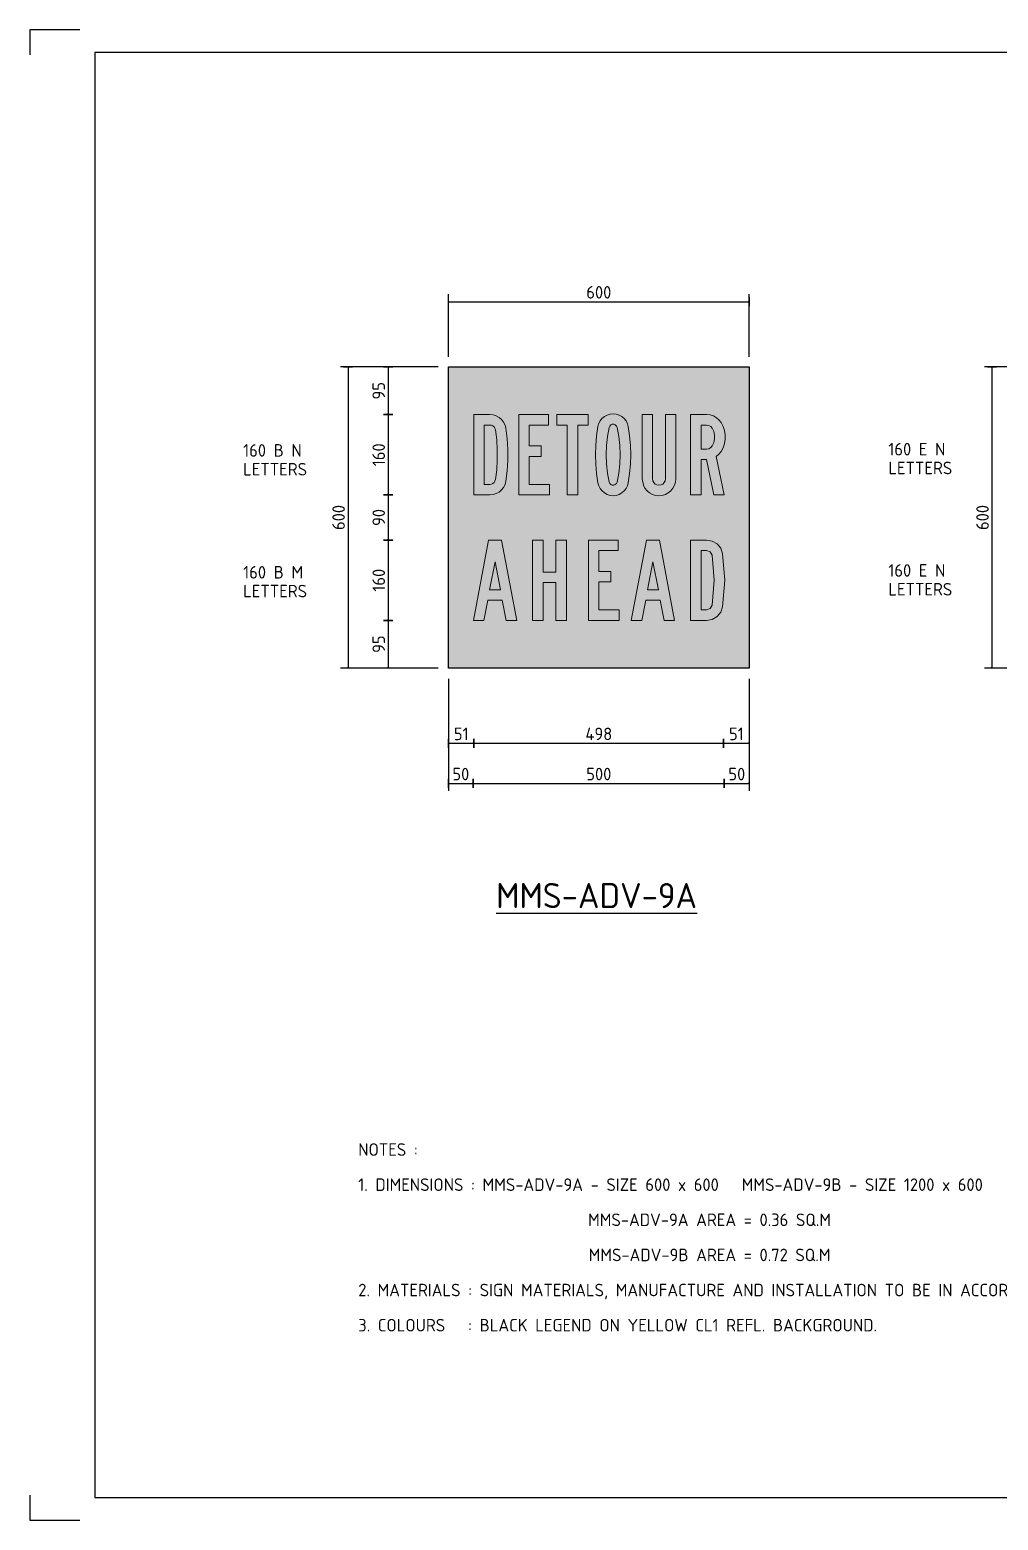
# Model space of a CAD drawing. Extents: x 0 to 420, y 0 to 297.
# Drawn here: x 0 to 193.1, y 0 to 297 of the extents above; entities that cross this region are included whole.
import ezdxf
from ezdxf.enums import TextEntityAlignment as Align

# ---------------------------------------------------------------- set-up
doc = ezdxf.new("R2010")
doc.units = 0
doc.header["$LTSCALE"] = 0.3
doc.header["$MEASUREMENT"] = 0
doc.layers.get('0').update_dxf_attribs({"linetype": 'CONTINUOUS'})
doc.layers.get('DEFPOINTS').update_dxf_attribs({"linetype": 'CONTINUOUS'})
for name, color, linetype in [('COMMENTS', 4, 'CONTINUOUS'), ('L25', 1, 'CONTINUOUS'), ('L35', 3, 'CONTINUOUS'), ('L50', 7, 'CONTINUOUS'), ('NOTES', 1, 'CONTINUOUS'), ('T25', 1, 'CONTINUOUS'), ('TBLK18', 4, 'CONTINUOUS'), ('TBLK25', 1, 'CONTINUOUS'), ('TBLK35', 3, 'CONTINUOUS'), ('TBLK50', 7, 'CONTINUOUS'), ('yellow', 50, 'CONTINUOUS')]:
    doc.layers.add(name, color=color, linetype=linetype)
doc.styles.add('iso', font='iso3098b.shx')
doc.dimstyles.new('SIGNSDIM', dxfattribs={"dimtxt": 2.5, "dimasz": 0.2, "dimexe": 1.5, "dimexo": 2, "dimtad": 1, "dimdec": 4, "dimlfac": 10, "dimrnd": 1, "dimdsep": 46, "dimtxsty": 'iso', "dimblk": 'SGNDIM', "dimcen": 2.5, "dimse2": 1, "dimadec": 0, "dimazin": 0, "dimtfac": 1, "dimtdec": 4, "dimtix": 1, "dimtmove": 0, "dimatfit": 3, "dimldrblk": 'SGNDIM', "dimfxl": 1, "dimtolj": 1, "dimtzin": 0, "dimarcsym": 0})

# ---------------------------------------------------------------- blocks, each defined once
blk = doc.blocks.new('SGNDIM')
for p, q in [((0, 0), (-1, 0)), ((0, 4.5), (0, -4.5))]:
    blk.add_line(p, q)
blk = doc.blocks.new('*D3')
at = {"layer": 'DEFPOINTS', "color": 0}
for p in [(83.45, 229.82), (63.45, 169.82), (83.45, 169.82)]:
    blk.add_point(p, dxfattribs=at)
at = {"layer": 'T25', "color": 0, "lineweight": -2}
for p, q in [((81.45, 229.82), (61.95, 229.82)), ((63.45, 229.62), (63.45, 170.02)), ((81.45, 169.82), (61.95, 169.82))]:
    blk.add_line(p, q, dxfattribs=at)
at = {"layer": 'T25', "color": 0, "lineweight": -2, "xscale": 0.2, "yscale": 0.2, "zscale": 0.2}
for p, rotation in [((63.45, 229.82), 90), ((63.45, 169.82), 270)]:
    blk.add_blockref('SGNDIM', p, dxfattribs=dict(at, rotation=rotation))
at = {"layer": 'T25', "color": 0, "insert": (61.57, 199.82), "char_height": 2.5, "attachment_point": 5, "rotation": 90, "style": 'iso'}
blk.add_mtext('\\A1;600', dxfattribs=at)
blk = doc.blocks.new('*D4')
at = {"layer": 'DEFPOINTS', "color": 0}
for p in [(88.55, 170.12), (138.34, 170.12), (138.34, 154.82)]:
    blk.add_point(p, dxfattribs=at)
at = {"layer": 'T25', "color": 0, "lineweight": -2}
blk.add_line((88.75, 154.82), (138.14, 154.82), dxfattribs=at)
at = {"layer": 'T25', "color": 0, "lineweight": -2, "xscale": 0.2, "yscale": 0.2, "zscale": 0.2, "rotation": 180}
blk.add_blockref('SGNDIM', (88.55, 154.82), dxfattribs=at)
at = {"layer": 'T25', "color": 0, "lineweight": -2, "xscale": 0.2, "yscale": 0.2, "zscale": 0.2}
blk.add_blockref('SGNDIM', (138.34, 154.82), dxfattribs=at)
at = {"layer": 'T25', "color": 0, "insert": (113.45, 156.69), "char_height": 2.5, "attachment_point": 5, "style": 'iso'}
blk.add_mtext('\\A1;498', dxfattribs=at)
blk = doc.blocks.new('*D5')
at = {"layer": 'DEFPOINTS', "color": 0}
for p in [(83.45, 156.75), (88.43, 156.75), (88.43, 146.82)]:
    blk.add_point(p, dxfattribs=at)
at = {"layer": 'T25', "color": 0, "lineweight": -2}
for p, q in [((83.45, 154.75), (83.45, 145.32)), ((83.65, 146.82), (88.23, 146.82))]:
    blk.add_line(p, q, dxfattribs=at)
at = {"layer": 'T25', "color": 0, "lineweight": -2, "xscale": 0.2, "yscale": 0.2, "zscale": 0.2, "rotation": 180}
blk.add_blockref('SGNDIM', (83.45, 146.82), dxfattribs=at)
at = {"layer": 'T25', "color": 0, "lineweight": -2, "xscale": 0.2, "yscale": 0.2, "zscale": 0.2}
blk.add_blockref('SGNDIM', (88.43, 146.82), dxfattribs=at)
at = {"layer": 'T25', "color": 0, "insert": (85.94, 148.69), "char_height": 2.5, "attachment_point": 5, "style": 'iso'}
blk.add_mtext('\\A1;50', dxfattribs=at)
blk = doc.blocks.new('*D6')
at = {"layer": 'DEFPOINTS', "color": 0}
for p in [(88.43, 177.98), (138.46, 177.98), (138.46, 146.82)]:
    blk.add_point(p, dxfattribs=at)
at = {"layer": 'T25', "color": 0, "lineweight": -2}
blk.add_line((88.63, 146.82), (138.26, 146.82), dxfattribs=at)
at = {"layer": 'T25', "color": 0, "lineweight": -2, "xscale": 0.2, "yscale": 0.2, "zscale": 0.2, "rotation": 180}
blk.add_blockref('SGNDIM', (88.43, 146.82), dxfattribs=at)
at = {"layer": 'T25', "color": 0, "lineweight": -2, "xscale": 0.2, "yscale": 0.2, "zscale": 0.2}
blk.add_blockref('SGNDIM', (138.46, 146.82), dxfattribs=at)
at = {"layer": 'T25', "color": 0, "insert": (113.45, 148.69), "char_height": 2.5, "attachment_point": 5, "style": 'iso'}
blk.add_mtext('\\A1;500', dxfattribs=at)
blk = doc.blocks.new('*D7')
at = {"layer": 'DEFPOINTS', "color": 0}
for p in [(138.46, 156.75), (143.45, 156.75), (143.45, 146.82)]:
    blk.add_point(p, dxfattribs=at)
at = {"layer": 'T25', "color": 0, "lineweight": -2}
for p, q in [((143.45, 154.75), (143.45, 145.32)), ((138.66, 146.82), (143.25, 146.82))]:
    blk.add_line(p, q, dxfattribs=at)
at = {"layer": 'T25', "color": 0, "lineweight": -2, "xscale": 0.2, "yscale": 0.2, "zscale": 0.2, "rotation": 180}
blk.add_blockref('SGNDIM', (138.46, 146.82), dxfattribs=at)
at = {"layer": 'T25', "color": 0, "lineweight": -2, "xscale": 0.2, "yscale": 0.2, "zscale": 0.2}
blk.add_blockref('SGNDIM', (143.45, 146.82), dxfattribs=at)
at = {"layer": 'T25', "color": 0, "insert": (140.96, 148.69), "char_height": 2.5, "attachment_point": 5, "style": 'iso'}
blk.add_mtext('\\A1;50', dxfattribs=at)
blk = doc.blocks.new('*D8')
at = {"layer": 'DEFPOINTS', "color": 0}
for p in [(76.11, 229.82), (71.45, 220.32), (76.11, 220.32)]:
    blk.add_point(p, dxfattribs=at)
at = {"layer": 'T25', "color": 0, "lineweight": -2}
for p, q in [((74.11, 229.82), (69.95, 229.82)), ((71.45, 229.62), (71.45, 220.52))]:
    blk.add_line(p, q, dxfattribs=at)
at = {"layer": 'T25', "color": 0, "lineweight": -2, "xscale": 0.2, "yscale": 0.2, "zscale": 0.2}
for p, rotation in [((71.45, 229.82), 90), ((71.45, 220.32), 270)]:
    blk.add_blockref('SGNDIM', p, dxfattribs=dict(at, rotation=rotation))
at = {"layer": 'T25', "color": 0, "insert": (69.57, 225.07), "char_height": 2.5, "attachment_point": 5, "rotation": 90, "style": 'iso'}
blk.add_mtext('\\A1;95', dxfattribs=at)
blk = doc.blocks.new('*D9')
at = {"layer": 'DEFPOINTS', "color": 0}
for p in [(90.11, 220.32), (71.45, 204.32), (90.11, 204.32)]:
    blk.add_point(p, dxfattribs=at)
at = {"layer": 'T25', "color": 0, "lineweight": -2}
blk.add_line((71.45, 220.12), (71.45, 204.52), dxfattribs=at)
at = {"layer": 'T25', "color": 0, "lineweight": -2, "xscale": 0.2, "yscale": 0.2, "zscale": 0.2}
for p, rotation in [((71.45, 220.32), 90), ((71.45, 204.32), 270)]:
    blk.add_blockref('SGNDIM', p, dxfattribs=dict(at, rotation=rotation))
at = {"layer": 'T25', "color": 0, "insert": (69.57, 212.32), "char_height": 2.5, "attachment_point": 5, "rotation": 90, "style": 'iso'}
blk.add_mtext('\\A1;160', dxfattribs=at)
blk = doc.blocks.new('*D10')
at = {"layer": 'DEFPOINTS', "color": 0}
for p in [(78.45, 204.32), (71.45, 195.32), (78.45, 195.32)]:
    blk.add_point(p, dxfattribs=at)
at = {"layer": 'T25', "color": 0, "lineweight": -2}
blk.add_line((71.45, 204.12), (71.45, 195.52), dxfattribs=at)
at = {"layer": 'T25', "color": 0, "lineweight": -2, "xscale": 0.2, "yscale": 0.2, "zscale": 0.2}
for p, rotation in [((71.45, 204.32), 90), ((71.45, 195.32), 270)]:
    blk.add_blockref('SGNDIM', p, dxfattribs=dict(at, rotation=rotation))
at = {"layer": 'T25', "color": 0, "insert": (69.57, 199.82), "char_height": 2.5, "attachment_point": 5, "rotation": 90, "style": 'iso'}
blk.add_mtext('\\A1;90', dxfattribs=at)
blk = doc.blocks.new('*D11')
at = {"layer": 'DEFPOINTS', "color": 0}
for p in [(90.11, 195.32), (71.45, 179.32), (90.11, 179.32)]:
    blk.add_point(p, dxfattribs=at)
at = {"layer": 'T25', "color": 0, "lineweight": -2}
blk.add_line((71.45, 195.12), (71.45, 179.52), dxfattribs=at)
at = {"layer": 'T25', "color": 0, "lineweight": -2, "xscale": 0.2, "yscale": 0.2, "zscale": 0.2}
for p, rotation in [((71.45, 195.32), 90), ((71.45, 179.32), 270)]:
    blk.add_blockref('SGNDIM', p, dxfattribs=dict(at, rotation=rotation))
at = {"layer": 'T25', "color": 0, "insert": (69.57, 187.32), "char_height": 2.5, "attachment_point": 5, "rotation": 90, "style": 'iso'}
blk.add_mtext('\\A1;160', dxfattribs=at)
blk = doc.blocks.new('*D12')
at = {"layer": 'DEFPOINTS', "color": 0}
for p in [(76.11, 179.32), (71.45, 169.82), (76.11, 169.82)]:
    blk.add_point(p, dxfattribs=at)
at = {"layer": 'T25', "color": 0, "lineweight": -2}
for p, q in [((71.45, 179.12), (71.45, 170.02)), ((74.11, 169.82), (69.95, 169.82))]:
    blk.add_line(p, q, dxfattribs=at)
at = {"layer": 'T25', "color": 0, "lineweight": -2, "xscale": 0.2, "yscale": 0.2, "zscale": 0.2}
for p, rotation in [((71.45, 179.32), 90), ((71.45, 169.82), 270)]:
    blk.add_blockref('SGNDIM', p, dxfattribs=dict(at, rotation=rotation))
at = {"layer": 'T25', "color": 0, "insert": (69.57, 174.57), "char_height": 2.5, "attachment_point": 5, "rotation": 90, "style": 'iso'}
blk.add_mtext('\\A1;95', dxfattribs=at)
blk = doc.blocks.new('*D13')
at = {"layer": 'DEFPOINTS', "color": 0}
for p in [(143.45, 242.82), (83.45, 229.82), (143.45, 229.82)]:
    blk.add_point(p, dxfattribs=at)
at = {"layer": 'T25', "color": 0, "lineweight": -2}
for p, q in [((83.45, 231.82), (83.45, 244.32)), ((143.45, 231.82), (143.45, 244.32)), ((83.65, 242.82), (143.25, 242.82))]:
    blk.add_line(p, q, dxfattribs=at)
at = {"layer": 'T25', "color": 0, "lineweight": -2, "xscale": 0.2, "yscale": 0.2, "zscale": 0.2, "rotation": 180}
blk.add_blockref('SGNDIM', (83.45, 242.82), dxfattribs=at)
at = {"layer": 'T25', "color": 0, "lineweight": -2, "xscale": 0.2, "yscale": 0.2, "zscale": 0.2}
blk.add_blockref('SGNDIM', (143.45, 242.82), dxfattribs=at)
at = {"layer": 'T25', "color": 0, "insert": (113.45, 244.69), "char_height": 2.5, "attachment_point": 5, "style": 'iso'}
blk.add_mtext('\\A1;600', dxfattribs=at)
blk = doc.blocks.new('*D14')
at = {"layer": 'DEFPOINTS', "color": 0}
for p in [(138.34, 169.69), (143.41, 169.69), (143.41, 154.82)]:
    blk.add_point(p, dxfattribs=at)
at = {"layer": 'T25', "color": 0, "lineweight": -2}
for p, q in [((143.41, 167.69), (143.41, 153.32)), ((138.54, 154.82), (143.21, 154.82))]:
    blk.add_line(p, q, dxfattribs=at)
at = {"layer": 'T25', "color": 0, "lineweight": -2, "xscale": 0.2, "yscale": 0.2, "zscale": 0.2, "rotation": 180}
blk.add_blockref('SGNDIM', (138.34, 154.82), dxfattribs=at)
at = {"layer": 'T25', "color": 0, "lineweight": -2, "xscale": 0.2, "yscale": 0.2, "zscale": 0.2}
blk.add_blockref('SGNDIM', (143.41, 154.82), dxfattribs=at)
at = {"layer": 'T25', "color": 0, "insert": (140.87, 156.69), "char_height": 2.5, "attachment_point": 5, "style": 'iso'}
blk.add_mtext('\\A1;51', dxfattribs=at)
blk = doc.blocks.new('*D15')
at = {"layer": 'DEFPOINTS', "color": 0}
for p in [(83.49, 169.69), (88.55, 169.69), (88.55, 154.82)]:
    blk.add_point(p, dxfattribs=at)
at = {"layer": 'T25', "color": 0, "lineweight": -2}
for p, q in [((83.49, 167.69), (83.49, 153.32)), ((83.69, 154.82), (88.35, 154.82))]:
    blk.add_line(p, q, dxfattribs=at)
at = {"layer": 'T25', "color": 0, "lineweight": -2, "xscale": 0.2, "yscale": 0.2, "zscale": 0.2, "rotation": 180}
blk.add_blockref('SGNDIM', (83.49, 154.82), dxfattribs=at)
at = {"layer": 'T25', "color": 0, "lineweight": -2, "xscale": 0.2, "yscale": 0.2, "zscale": 0.2}
blk.add_blockref('SGNDIM', (88.55, 154.82), dxfattribs=at)
at = {"layer": 'T25', "color": 0, "insert": (86.02, 156.69), "char_height": 2.5, "attachment_point": 5, "style": 'iso'}
blk.add_mtext('\\A1;51', dxfattribs=at)
blk = doc.blocks.new('BLK1DES')
at = {"layer": 'COMMENTS', "style": 'iso'}
for s, p in [('160 B M', (0, 0)), ('LETTERS', (0, -3.75))]:
    blk.add_text(s, height=2.5, dxfattribs=at).set_placement(p)
blk = doc.blocks.new('A3BBLK')
at = {"layer": 'TBLK25'}
for p, q in [((10, 297), (0, 297)), ((0, 297), (0, 292)), ((0, 5), (0, 0)), ((0, 0), (10, 0))]:
    blk.add_line(p, q, dxfattribs=at)
at = {"layer": 'TBLK50'}
for p, q in [((415.5, 292.5), (13, 292.5)), ((13, 292.5), (13, 4.5)), ((13, 4.5), (415.5, 4.5))]:
    blk.add_line(p, q, dxfattribs=at)
blk = doc.blocks.new('title block')
blk.add_blockref('A3BBLK', (0, 0))
at = {"layer": 'TBLK18', "style": 'iso'}
blk.add_attdef('MR_DIRECTORATE', text='', height=1.5, dxfattribs=at).set_placement((381.5, 67.12), align=Align.CENTER)
for tag, p in [('STREET_NAME', (355.51, 61.1)), ('SUBURB_POSTCODE', (388.49, 61.1)), ('TELEPHONE_NO.', (368.31, 58.84)), ('FAX_NO.', (393.56, 58.84))]:
    blk.add_attdef(tag, p, '', height=1.5, dxfattribs=at)
at = {"layer": 'TBLK25', "style": 'iso'}
for tag, height, p in [('MR_BRANCH', 2, (381.5, 64.2)), ('ROAD_SECTION', 1.75, (384.5, 29.16)), ('SLK', 1.75, (384.5, 26.11)), ('CHAINAGE', 1.75, (384.5, 19.21))]:
    blk.add_attdef(tag, text='', height=height, dxfattribs=at).set_placement(p, align=Align.CENTER)
for tag, p, height in [('FILE_NUMBER', (371.77, 53.24), 2.5), ('DESIGNED_/_DRAWN', (371.77, 48.49), 2), ('VERIFIED', (371.77, 43.49), 2), ('APPROVED', (371.77, 38.49), 2), ('LOCAL_AUTHORITY', (370.48, 16.73), 1.25)]:
    blk.add_attdef(tag, p, '', height=height, dxfattribs=at)
at = {"layer": 'TBLK35', "style": 'iso', "width": 0.9}
for tag, p in [('ROAD_PROJECT&NUMBER', (384.5, 32.23)), ('DRAWING_DESCRIPTION', (384.5, 22.29))]:
    blk.add_attdef(tag, text='', height=2.5, dxfattribs=at).set_placement(p, align=Align.CENTER)
at = {"layer": 'TBLK50', "style": 'iso'}
blk.add_attdef('DRG_NUMBER', (356.8, 6.02), '', height=5, dxfattribs=at)
blk = doc.blocks.new('BLK2DES')
at = {"layer": 'COMMENTS', "style": 'iso'}
for s, p in [('160 E N', (0, 0)), ('LETTERS', (0, -3.75))]:
    blk.add_text(s, height=2.5, dxfattribs=at).set_placement(p)
blk = doc.blocks.new('*D79')
at = {"layer": 'DEFPOINTS', "color": 0}
for p in [(204.83, 229.82), (191.83, 169.82), (204.83, 169.82)]:
    blk.add_point(p, dxfattribs=at)
at = {"layer": 'T25', "color": 0, "lineweight": -2}
for p, q in [((202.83, 229.82), (190.33, 229.82)), ((191.83, 229.62), (191.83, 170.02)), ((202.83, 169.82), (190.33, 169.82))]:
    blk.add_line(p, q, dxfattribs=at)
at = {"layer": 'T25', "color": 0, "lineweight": -2, "xscale": 0.2, "yscale": 0.2, "zscale": 0.2}
for p, rotation in [((191.83, 229.82), 90), ((191.83, 169.82), 270)]:
    blk.add_blockref('SGNDIM', p, dxfattribs=dict(at, rotation=rotation))
at = {"layer": 'T25', "color": 0, "insert": (189.95, 199.82), "char_height": 2.5, "attachment_point": 5, "rotation": 90, "style": 'iso'}
blk.add_mtext('\\A1;600', dxfattribs=at)

msp = doc.modelspace()

# ---------------------------------------------------------------- hatches: boundary and pattern name
at = {"layer": 'L25'}
h = msp.add_hatch(color=256, dxfattribs=at)
h.paths.add_polyline_path([(134.947498, 220.315459), (135.630081, 220.24738), (136.28579, 220.041351), (136.885961, 219.708122), (137.405511, 219.260234), (137.824735, 218.715601), (138.218877, 217.945232), (138.487611, 217.122908), (138.623769, 216.268337), (138.623769, 215.403016), (138.487611, 214.548444), (138.218877, 213.72612), (137.824735, 212.955752), (137.401928, 212.420077), (136.866253, 211.99727), (138.46432, 204.316874), (136.386117, 204.316874), (134.947498, 211.355893), (133.827776, 211.355893), (133.827776, 204.316874), (131.749573, 204.316874), (131.749573, 220.315459)])
h.paths.add_polyline_path([(134.947498, 218.235464), (135.388221, 218.160219), (135.776988, 217.938066), (136.065428, 217.595879), (136.373576, 216.925837), (136.531233, 216.205632), (136.531233, 215.467512), (136.373576, 214.747307), (136.065428, 214.075474), (135.776988, 213.735078), (135.388221, 213.512925), (134.947498, 213.435888), (133.827776, 213.435888), (133.827776, 218.235464)], flags=16)
h.paths.add_polyline_path([(91.720861, 204.316874), (92.369404, 204.379578), (92.992865, 204.573066), (93.564371, 204.886588), (94.060632, 205.309395), (94.46194, 205.82178), (94.752172, 206.405827), (94.918787, 207.036454), (95.183937, 209.13974), (95.318303, 211.255566), (95.318303, 213.376767), (95.183937, 215.492594), (94.918787, 217.595879), (94.752172, 218.226506), (94.46194, 218.810553), (94.060632, 219.324729), (93.564371, 219.747536), (92.992865, 220.061059), (92.369404, 220.252755), (91.720861, 220.315459), (88.522936, 220.315459), (88.522936, 204.316874)])
h.paths.add_polyline_path([(91.720861, 206.396869), (92.037966, 206.441658), (92.328198, 206.574233), (92.57185, 206.782054), (92.747422, 207.050787), (92.840583, 207.357143), (93.089609, 209.333228), (93.215018, 211.320062), (93.215018, 213.312271), (93.089609, 215.300897), (92.840583, 217.276982), (92.747422, 217.581547), (92.57185, 217.85028), (92.328198, 218.0581), (92.037966, 218.190675), (91.720861, 218.235464), (90.601139, 218.235464), (90.601139, 206.396869)], flags=16)
h.paths.add_polyline_path([(97.509375, 220.315459), (103.425089, 220.315459), (103.425089, 218.235464), (99.587579, 218.235464), (99.587579, 214.075474), (101.986471, 214.075474), (101.986471, 211.99727), (99.587579, 211.99727), (99.587579, 206.396869), (103.586329, 206.396869), (103.586329, 204.316874), (97.509375, 204.316874)])
h.paths.add_polyline_path([(105.084069, 220.315459), (111.320472, 220.315459), (111.320472, 218.235464), (109.242268, 218.235464), (109.242268, 204.316874), (107.164065, 204.316874), (107.164065, 218.235464), (105.084069, 218.235464)])
h.paths.add_polyline_path([(116.292037, 204.157426), (116.902957, 204.22013), (117.490587, 204.40466), (118.029845, 204.700267), (118.499232, 205.0962), (118.882625, 205.578129), (119.162108, 206.124553), (119.330514, 206.717558), (119.599247, 208.573608), (119.760487, 210.4422), (119.814234, 212.316167), (119.760487, 214.191925), (119.599247, 216.060516), (119.330514, 217.916567), (119.165691, 218.509572), (118.886208, 219.059579), (118.502816, 219.541508), (118.033428, 219.937441), (117.492379, 220.233048), (116.904749, 220.415786), (116.292037, 220.476699), (115.679325, 220.415786), (115.091695, 220.233048), (114.550645, 219.937441), (114.079466, 219.541508), (113.697865, 219.059579), (113.418383, 218.509572), (113.25356, 217.916567), (112.984826, 216.060516), (112.823586, 214.191925), (112.76984, 212.316167), (112.823586, 210.4422), (112.984826, 208.573608), (113.25356, 206.717558), (113.420174, 206.124553), (113.701448, 205.578129), (114.084841, 205.0962), (114.554229, 204.700267), (115.093487, 204.40466), (115.681117, 204.22013)])
h.paths.add_polyline_path([(117.09107, 206.877006), (117.4243, 208.673936), (117.623162, 210.490572), (117.691241, 212.316167), (117.623162, 214.143553), (117.4243, 215.958398), (117.09107, 217.755327), (116.965661, 218.045559), (116.739926, 218.264129), (116.449694, 218.384163), (116.13438, 218.384163), (115.842357, 218.264129), (115.618412, 218.045559), (115.493003, 217.755327), (115.159774, 215.958398), (114.95912, 214.143553), (114.892832, 212.316167), (114.95912, 210.490572), (115.159774, 208.673936), (115.493003, 206.877006), (115.618412, 206.588566), (115.842357, 206.368204), (116.13438, 206.249962), (116.449694, 206.249962), (116.739926, 206.368204), (116.965661, 206.588566)], flags=16)
h.paths.add_polyline_path([(128.79709, 207.516591), (128.734386, 206.860882), (128.546272, 206.228463), (128.236333, 205.646208), (127.818901, 205.135615), (127.308308, 204.718182), (126.726053, 204.408243), (126.095425, 204.218338), (125.437925, 204.157426), (124.782216, 204.218338), (124.151588, 204.408243), (123.569333, 204.718182), (123.05874, 205.135615), (122.641307, 205.646208), (122.331368, 206.228463), (122.080551, 207.516591), (122.080551, 220.315459), (124.158754, 220.315459), (124.158754, 207.516591), (124.219667, 207.120657), (124.402406, 206.762346), (124.685472, 206.479281), (125.041991, 206.298334), (125.437925, 206.237421), (125.83565, 206.298334), (126.192169, 206.479281), (126.475235, 206.762346), (126.656182, 207.120657), (126.717095, 207.516591), (126.717095, 220.315459), (128.79709, 220.315459)])
h = msp.add_hatch(color=256, dxfattribs=at)
h.paths.add_polyline_path([(134.941679, 195.316524), (136.059172, 195.122825), (137.042566, 194.549179), (137.765211, 193.670084), (138.137709, 192.597291), (138.554906, 187.315275), (138.137709, 182.040708), (137.765211, 180.967915), (137.042566, 180.088821), (136.059172, 179.515174), (134.941679, 179.321476), (131.74565, 179.321476), (131.74565, 195.316524)])
h.paths.add_polyline_path([(134.941679, 193.237987), (135.679225, 192.962339), (136.059172, 192.276943), (136.45402, 187.315275), (136.059172, 182.361056), (135.679225, 181.668211), (134.941679, 181.400012), (133.824186, 181.400012), (133.824186, 193.237987)], flags=16)
h.paths.add_polyline_path([(125.36849, 185.400637), (124.250997, 190.995551), (123.126055, 185.400637)], flags=16)
h.paths.add_polyline_path([(93.877541, 185.400637), (92.760048, 190.995551), (91.642555, 185.400637)], flags=16)
h.paths.add_polyline_path([(88.446525, 179.321476), (91.478656, 195.316524), (94.04144, 195.316524), (97.08102, 179.321476), (95.002484, 179.321476), (94.197889, 183.3221), (91.322207, 183.3221), (90.525062, 179.321476)])
h.paths.add_polyline_path([(100.2547, 195.316524), (102.333237, 195.316524), (102.333237, 188.917015), (104.896021, 188.917015), (104.896021, 195.316524), (106.974557, 195.316524), (106.974557, 179.321476), (104.896021, 179.321476), (104.896021, 186.838478), (102.333237, 186.838478), (102.333237, 179.321476), (100.2547, 179.321476)])
h.paths.add_polyline_path([(111.399829, 195.316524), (117.315092, 195.316524), (117.315092, 193.237987), (113.478366, 193.237987), (113.478366, 189.080914), (115.877251, 189.080914), (115.877251, 187.002377), (113.478366, 187.002377), (113.478366, 181.400012), (117.478991, 181.400012), (117.478991, 179.321476), (111.399829, 179.321476)])
h.paths.add_polyline_path([(119.930025, 179.321476), (122.969606, 195.316524), (125.524939, 195.316524), (128.56452, 179.321476), (126.485983, 179.321476), (125.688838, 183.3221), (122.805707, 183.3221), (122.008562, 179.321476)])
at = {"layer": 'yellow'}
h = msp.add_hatch(color=256, dxfattribs=at)
h.paths.add_polyline_path([(143.446684, 229.815571), (83.446684, 229.815571), (83.446684, 169.815571), (143.446684, 169.815571)])
h.paths.add_polyline_path([(109.242268, 204.316874), (107.164065, 204.316874), (107.164065, 218.235464), (105.084069, 218.235464), (105.084069, 220.315459), (111.320472, 220.315459), (111.320472, 218.235464), (109.242268, 218.235464)], flags=16)
h.paths.add_polyline_path([(111.399829, 195.316524), (117.315092, 195.316524), (117.315092, 193.237987), (113.478366, 193.237987), (113.478366, 189.080914), (115.877251, 189.080914), (115.877251, 187.002377), (113.478366, 187.002377), (113.478366, 181.400012), (117.478991, 181.400012), (117.478991, 179.321476), (111.399829, 179.321476)], flags=16)
h.paths.add_polyline_path([(106.974557, 195.316524), (106.974557, 179.321476), (104.896021, 179.321476), (104.896021, 186.838478), (102.333237, 186.838478), (102.333237, 179.321476), (100.2547, 179.321476), (100.2547, 195.316524), (102.333237, 195.316524), (102.333237, 188.917015), (104.896021, 188.917015), (104.896021, 195.316524)], flags=16)
h.paths.add_polyline_path([(114.084841, 205.0962), (113.701448, 205.578129), (113.420174, 206.124553), (113.25356, 206.717558), (112.984826, 208.573608), (112.823586, 210.4422), (112.76984, 212.316167), (112.823586, 214.191925), (112.984826, 216.060516), (113.25356, 217.916567), (113.418383, 218.509572), (113.697865, 219.059579), (114.079466, 219.541508), (114.550645, 219.937441), (115.091695, 220.233048), (115.679325, 220.415786), (116.292037, 220.476699), (116.904749, 220.415786), (117.492379, 220.233048), (118.033428, 219.937441), (118.502816, 219.541508), (118.886208, 219.059579), (119.165691, 218.509572), (119.330514, 217.916567), (119.599247, 216.060516), (119.760487, 214.191925), (119.814234, 212.316167), (119.760487, 210.4422), (119.599247, 208.573608), (119.330514, 206.717558), (119.162108, 206.124553), (118.882625, 205.578129), (118.499232, 205.0962), (118.029845, 204.700267), (117.490587, 204.40466), (116.902957, 204.22013), (116.292037, 204.157426), (115.681117, 204.22013), (115.093487, 204.40466), (114.554229, 204.700267)], flags=16)
h.paths.add_polyline_path([(103.586329, 204.316874), (97.509375, 204.316874), (97.509375, 220.315459), (103.425089, 220.315459), (103.425089, 218.235464), (99.587579, 218.235464), (99.587579, 214.075474), (101.986471, 214.075474), (101.986471, 211.99727), (99.587579, 211.99727), (99.587579, 206.396869), (103.586329, 206.396869)], flags=16)
h.paths.add_polyline_path([(115.842357, 206.368204), (115.618412, 206.588566), (115.493003, 206.877006), (115.159774, 208.673936), (114.95912, 210.490572), (114.892832, 212.316167), (114.95912, 214.143553), (115.159774, 215.958398), (115.493003, 217.755327), (115.618412, 218.045559), (115.842357, 218.264129), (116.13438, 218.384163), (116.449694, 218.384163), (116.739926, 218.264129), (116.965661, 218.045559), (117.09107, 217.755327), (117.4243, 215.958398), (117.623162, 214.143553), (117.691241, 212.316167), (117.623162, 210.490572), (117.4243, 208.673936), (117.09107, 206.877006), (116.965661, 206.588566), (116.739926, 206.368204), (116.449694, 206.249962), (116.13438, 206.249962)], flags=0)
h.paths.add_polyline_path([(122.331368, 206.228463), (122.080551, 207.516591), (122.080551, 220.315459), (124.158754, 220.315459), (124.158754, 207.516591), (124.219667, 207.120657), (124.402406, 206.762346), (124.685472, 206.479281), (125.041991, 206.298334), (125.437925, 206.237421), (125.83565, 206.298334), (126.192169, 206.479281), (126.475235, 206.762346), (126.656182, 207.120657), (126.717095, 207.516591), (126.717095, 220.315459), (128.79709, 220.315459), (128.79709, 207.516591), (128.734386, 206.860882), (128.546272, 206.228463), (128.236333, 205.646208), (127.818901, 205.135615), (127.308308, 204.718182), (126.726053, 204.408243), (126.095425, 204.218338), (125.437925, 204.157426), (124.782216, 204.218338), (124.151588, 204.408243), (123.569333, 204.718182), (123.05874, 205.135615), (122.641307, 205.646208)], flags=16)
h.paths.add_polyline_path([(122.969606, 195.316524), (125.524939, 195.316524), (128.56452, 179.321476), (126.485983, 179.321476), (125.688838, 183.3221), (122.805707, 183.3221), (122.008562, 179.321476), (119.930025, 179.321476)], flags=16)
h.paths.add_polyline_path([(94.752172, 206.405827), (94.46194, 205.82178), (94.060632, 205.309395), (93.564371, 204.886588), (92.992865, 204.573066), (92.369404, 204.379578), (91.720861, 204.316874), (88.522936, 204.316874), (88.522936, 220.315459), (91.720861, 220.315459), (92.369404, 220.252755), (92.992865, 220.061059), (93.564371, 219.747536), (94.060632, 219.324729), (94.46194, 218.810553), (94.752172, 218.226506), (94.918787, 217.595879), (95.183937, 215.492594), (95.318303, 213.376767), (95.318303, 211.255566), (95.183937, 209.13974), (94.918787, 207.036454)], flags=16)
h.paths.add_polyline_path([(94.04144, 195.316524), (97.08102, 179.321476), (95.002484, 179.321476), (94.197889, 183.3221), (91.322207, 183.3221), (90.525062, 179.321476), (88.446525, 179.321476), (91.478656, 195.316524)], flags=16)
h.paths.add_polyline_path([(124.250997, 190.995551), (125.36849, 185.400637), (123.126055, 185.400637)], flags=0)
h.paths.add_polyline_path([(92.747422, 207.050787), (92.57185, 206.782054), (92.328198, 206.574233), (92.037966, 206.441658), (91.720861, 206.396869), (90.601139, 206.396869), (90.601139, 218.235464), (91.720861, 218.235464), (92.037966, 218.190675), (92.328198, 218.0581), (92.57185, 217.85028), (92.747422, 217.581547), (92.840583, 217.276982), (93.089609, 215.300897), (93.215018, 213.312271), (93.215018, 211.320062), (93.089609, 209.333228), (92.840583, 207.357143)], flags=0)
h.paths.add_polyline_path([(92.760048, 190.995551), (93.877541, 185.400637), (91.642555, 185.400637)], flags=0)
h.paths.add_polyline_path([(131.749573, 204.316874), (131.749573, 220.315459), (134.947498, 220.315459), (135.630081, 220.24738), (136.28579, 220.041351), (136.885961, 219.708122), (137.405511, 219.260234), (137.824735, 218.715601), (138.218877, 217.945232), (138.487611, 217.122908), (138.623769, 216.268337), (138.623769, 215.403016), (138.487611, 214.548444), (138.218877, 213.72612), (137.824735, 212.955752), (137.401928, 212.420077), (136.866253, 211.99727), (138.46432, 204.316874), (136.386117, 204.316874), (134.947498, 211.355893), (133.827776, 211.355893), (133.827776, 204.316874)], flags=16)
h.paths.add_polyline_path([(131.74565, 195.316524), (134.941679, 195.316524), (136.059172, 195.122825), (137.042566, 194.549179), (137.765211, 193.670084), (138.137709, 192.597291), (138.554906, 187.315275), (138.137709, 182.040708), (137.765211, 180.967915), (137.042566, 180.088821), (136.059172, 179.515174), (134.941679, 179.321476), (131.74565, 179.321476)], flags=16)
h.paths.add_polyline_path([(133.824186, 193.237987), (134.941679, 193.237987), (135.679225, 192.962339), (136.059172, 192.276943), (136.45402, 187.315275), (136.059172, 182.361056), (135.679225, 181.668211), (134.941679, 181.400012), (133.824186, 181.400012)], flags=0)
h.paths.add_polyline_path([(133.827776, 213.435888), (133.827776, 218.235464), (134.947498, 218.235464), (135.388221, 218.160219), (135.776988, 217.938066), (136.065428, 217.595879), (136.373576, 216.925837), (136.531233, 216.205632), (136.531233, 215.467512), (136.373576, 214.747307), (136.065428, 214.075474), (135.776988, 213.735078), (135.388221, 213.512925), (134.947498, 213.435888)], flags=0)

# ---------------------------------------------------------------- linework, layer by layer
at = {"layer": 'L25'}
msp.add_lwpolyline([(83.446684, 169.815571), (83.446684, 229.815571), (143.446684, 229.815571), (143.446684, 169.815571)], close=True, dxfattribs=at)
at = {"layer": 'L25', "lineweight": 0}
for points in [[(91.720861, 204.316874), (92.369404, 204.379578), (92.992865, 204.573066), (93.564371, 204.886588), (94.060632, 205.309395), (94.46194, 205.82178), (94.752172, 206.405827), (94.918787, 207.036454), (95.183937, 209.13974), (95.318303, 211.255566), (95.318303, 213.376767), (95.183937, 215.492594), (94.918787, 217.595879), (94.752172, 218.226506), (94.46194, 218.810553), (94.060632, 219.324729), (93.564371, 219.747536), (92.992865, 220.061059), (92.369404, 220.252755), (91.720861, 220.315459), (88.522936, 220.315459), (88.522936, 204.316874)], [(97.509375, 220.315459), (103.425089, 220.315459), (103.425089, 218.235464), (99.587579, 218.235464), (99.587579, 214.075474), (101.986471, 214.075474), (101.986471, 211.99727), (99.587579, 211.99727), (99.587579, 206.396869), (103.586329, 206.396869), (103.586329, 204.316874), (97.509375, 204.316874), (97.509375, 220.315459)], [(105.084069, 220.315459), (111.320472, 220.315459), (111.320472, 218.235464), (109.242268, 218.235464), (109.242268, 204.316874), (107.164065, 204.316874), (107.164065, 218.235464), (105.084069, 218.235464), (105.084069, 220.315459)], [(116.292037, 204.157426), (116.902957, 204.22013), (117.490587, 204.40466), (118.029845, 204.700267), (118.499232, 205.0962), (118.882625, 205.578129), (119.162108, 206.124553), (119.330514, 206.717558), (119.599247, 208.573608), (119.760487, 210.4422), (119.814234, 212.316167), (119.760487, 214.191925), (119.599247, 216.060516), (119.330514, 217.916567), (119.165691, 218.509572), (118.886208, 219.059579), (118.502816, 219.541508), (118.033428, 219.937441), (117.492379, 220.233048), (116.904749, 220.415786), (116.292037, 220.476699), (115.679325, 220.415786), (115.091695, 220.233048), (114.550645, 219.937441), (114.079466, 219.541508), (113.697865, 219.059579), (113.418383, 218.509572), (113.25356, 217.916567), (112.984826, 216.060516), (112.823586, 214.191925), (112.76984, 212.316167), (112.823586, 210.4422), (112.984826, 208.573608), (113.25356, 206.717558), (113.420174, 206.124553), (113.701448, 205.578129), (114.084841, 205.0962), (114.554229, 204.700267), (115.093487, 204.40466), (115.681117, 204.22013), (116.292037, 204.157426)], [(128.79709, 207.516591), (128.734386, 206.860882), (128.546272, 206.228463), (128.236333, 205.646208), (127.818901, 205.135615), (127.308308, 204.718182), (126.726053, 204.408243), (126.095425, 204.218338), (125.437925, 204.157426), (124.782216, 204.218338), (124.151588, 204.408243), (123.569333, 204.718182), (123.05874, 205.135615), (122.641307, 205.646208), (122.331368, 206.228463), (122.080551, 207.516591), (122.080551, 220.315459), (124.158754, 220.315459), (124.158754, 207.516591), (124.219667, 207.120657), (124.402406, 206.762346), (124.685472, 206.479281), (125.041991, 206.298334), (125.437925, 206.237421), (125.83565, 206.298334), (126.192169, 206.479281), (126.475235, 206.762346), (126.656182, 207.120657), (126.717095, 207.516591), (126.717095, 220.315459), (128.79709, 220.315459)], [(134.947498, 220.315459), (135.630081, 220.24738), (136.28579, 220.041351), (136.885961, 219.708122), (137.405511, 219.260234), (137.824735, 218.715601), (138.218877, 217.945232), (138.487611, 217.122908), (138.623769, 216.268337), (138.623769, 215.403016), (138.487611, 214.548444), (138.218877, 213.72612), (137.824735, 212.955752), (137.401928, 212.420077), (136.866253, 211.99727), (138.46432, 204.316874), (136.386117, 204.316874), (134.947498, 211.355893), (133.827776, 211.355893), (133.827776, 204.316874), (131.749573, 204.316874), (131.749573, 220.315459)], [(91.720861, 206.396869), (92.037966, 206.441658), (92.328198, 206.574233), (92.57185, 206.782054), (92.747422, 207.050787), (92.840583, 207.357143), (93.089609, 209.333228), (93.215018, 211.320062), (93.215018, 213.312271), (93.089609, 215.300897), (92.840583, 217.276982), (92.747422, 217.581547), (92.57185, 217.85028), (92.328198, 218.0581), (92.037966, 218.190675), (91.720861, 218.235464), (90.601139, 218.235464), (90.601139, 206.396869)], [(117.09107, 206.877006), (117.4243, 208.673936), (117.623162, 210.490572), (117.691241, 212.316167), (117.623162, 214.143553), (117.4243, 215.958398), (117.09107, 217.755327), (116.965661, 218.045559), (116.739926, 218.264129), (116.449694, 218.384163), (116.13438, 218.384163), (115.842357, 218.264129), (115.618412, 218.045559), (115.493003, 217.755327), (115.159774, 215.958398), (114.95912, 214.143553), (114.892832, 212.316167), (114.95912, 210.490572), (115.159774, 208.673936), (115.493003, 206.877006), (115.618412, 206.588566), (115.842357, 206.368204), (116.13438, 206.249962), (116.449694, 206.249962), (116.739926, 206.368204), (116.965661, 206.588566), (117.09107, 206.877006)], [(134.947498, 218.235464), (135.388221, 218.160219), (135.776988, 217.938066), (136.065428, 217.595879), (136.373576, 216.925837), (136.531233, 216.205632), (136.531233, 215.467512), (136.373576, 214.747307), (136.065428, 214.075474), (135.776988, 213.735078), (135.388221, 213.512925), (134.947498, 213.435888), (133.827776, 213.435888), (133.827776, 218.235464)], [(88.446525, 179.321476), (91.478656, 195.316524), (94.04144, 195.316524), (97.08102, 179.321476), (95.002484, 179.321476), (94.197889, 183.3221), (91.322207, 183.3221), (90.525062, 179.321476), (88.446525, 179.321476)], [(100.2547, 195.316524), (102.333237, 195.316524), (102.333237, 188.917015), (104.896021, 188.917015), (104.896021, 195.316524), (106.974557, 195.316524), (106.974557, 179.321476), (104.896021, 179.321476), (104.896021, 186.838478), (102.333237, 186.838478), (102.333237, 179.321476), (100.2547, 179.321476), (100.2547, 195.316524)], [(111.399829, 195.316524), (117.315092, 195.316524), (117.315092, 193.237987), (113.478366, 193.237987), (113.478366, 189.080914), (115.877251, 189.080914), (115.877251, 187.002377), (113.478366, 187.002377), (113.478366, 181.400012), (117.478991, 181.400012), (117.478991, 179.321476), (111.399829, 179.321476), (111.399829, 195.316524)], [(119.930025, 179.321476), (122.969606, 195.316524), (125.524939, 195.316524), (128.56452, 179.321476), (126.485983, 179.321476), (125.688838, 183.3221), (122.805707, 183.3221), (122.008562, 179.321476), (119.930025, 179.321476)], [(134.941679, 195.316524), (136.059172, 195.122825), (137.042566, 194.549179), (137.765211, 193.670084), (138.137709, 192.597291), (138.554906, 187.315275), (138.137709, 182.040708), (137.765211, 180.967915), (137.042566, 180.088821), (136.059172, 179.515174), (134.941679, 179.321476), (131.74565, 179.321476), (131.74565, 195.316524)], [(134.941679, 193.237987), (135.679225, 192.962339), (136.059172, 192.276943), (136.45402, 187.315275), (136.059172, 182.361056), (135.679225, 181.668211), (134.941679, 181.400012), (133.824186, 181.400012), (133.824186, 193.237987)], [(93.877541, 185.400637), (92.760048, 190.995551), (91.642555, 185.400637)], [(125.36849, 185.400637), (124.250997, 190.995551), (123.126055, 185.400637)]]:
    msp.add_lwpolyline(points, close=True, dxfattribs=at)

# ---------------------------------------------------------------- block references
at = {"color": 1}
msp.add_blockref('title block', (0, 0), dxfattribs=at)
at = {"layer": 'L35'}
for name, p in [('BLK2DES', (171.178897, 212.183747)), ('BLK1DES', (42.54834, 187.650737)), ('BLK2DES', (171.178897, 188.012706))]:
    msp.add_blockref(name, p, dxfattribs=at)

# ---------------------------------------------------------------- texts
at = {"layer": 'COMMENTS', "style": 'iso'}
for s, p in [('160 B N', (42.543735, 211.93307)), ('LETTERS', (42.543735, 208.18307))]:
    msp.add_text(s, height=2.5, dxfattribs=at).set_placement(p)
at = {"layer": 'L50', "style": 'iso'}
msp.add_text('%%UMMS-ADV-9A', height=5, dxfattribs=at).set_placement((112.999869, 121.979257), align=Align.CENTER)
at = {"layer": 'NOTES', "style": 'iso'}
for s, p in [('NOTES :', (65.487803, 72.611731)), ('1. DIMENSIONS : MMS-ADV-9A - SIZE 600 x 600   MMS-ADV-9B - SIZE 1200 x 600', (65.487803, 65.611731)), ('0.36 SQ.M', (145.487803, 58.611731)), ('0.72 SQ.M', (145.487803, 51.611731)), ('2. MATERIALS : SIGN MATERIALS, MANUFACTURE AND INSTALLATION TO BE IN ACCORDANCE WITH MRWA SPECIFICATION 601.', (65.487803, 44.611731)), ('3. COLOURS   : BLACK LEGEND ON YELLOW CL1 REFL. BACKGROUND.', (65.487803, 37.611731))]:
    msp.add_text(s, height=2.5, dxfattribs=at).set_placement(p)
for s, p in [('MMS-ADV-9A AREA = ', (145.487803, 58.611731)), ('MMS-ADV-9B AREA = ', (145.487803, 51.611731))]:
    msp.add_text(s, height=2.5, dxfattribs=at).set_placement(p, align=Align.RIGHT)

# ---------------------------------------------------------------- dimensions: what is measured, and where the dimension line sits
at = {"layer": 'T25'}
for base, p1, p2, override, picture, middle in [((143.446684, 242.815571), (83.446684, 229.815571), (143.446684, 229.815571), {"dimse2": 0}, '*D13', (113.446684, 244.690571)), ((138.4645267, 146.8155705), (88.4288421, 177.9808822), (138.4645267, 177.9808822), {"dimse1": 1}, '*D6', (113.4466844, 148.6905705)), ((138.3410865, 154.8155705), (88.5522823, 170.1172258), (138.3410865, 170.1172258), {"dimse1": 1}, '*D4', (113.4466844, 156.6905705)), ((143.405423, 154.815571), (138.341087, 169.688903), (143.405423, 169.688903), {"dimse1": 1, "dimse2": 0}, '*D14', (140.873255, 156.690571)), ((143.446684, 146.815571), (138.464527, 156.748074), (143.446684, 156.748074), {"dimse1": 1, "dimse2": 0}, '*D7', (140.955606, 148.690571))]:
    dim = msp.add_linear_dim(base=base, p1=p1, p2=p2, dimstyle='SIGNSDIM', override=override, dxfattribs=at)
    dim.commit()
    dim.dimension.update_dxf_attribs({"geometry": picture, "text_midpoint": middle})
for base, p1, p2, override, picture, middle in [((63.446684, 169.815571), (83.446684, 229.815571), (83.446684, 169.815571), {"dimse2": 0}, '*D3', (61.571684, 199.815571)), ((191.825999, 169.815571), (204.825999, 229.815571), (204.825999, 169.815571), {"dimse2": 0}, '*D79', (189.950999, 199.815571)), ((71.446684, 204.315571), (90.113351, 220.315571), (90.113351, 204.315571), {"dimse1": 1}, '*D9', (69.571684, 212.315571)), ((71.446684, 195.315571), (78.446684, 204.315571), (78.446684, 195.315571), {"dimse1": 1}, '*D10', (69.571684, 199.815571)), ((71.446684, 179.315571), (90.113351, 195.315571), (90.113351, 179.315571), {"dimse1": 1}, '*D11', (69.571684, 187.315571)), ((71.446684, 169.815571), (76.113351, 179.315571), (76.113351, 169.815571), {"dimse1": 1, "dimse2": 0}, '*D12', (69.571684, 174.565571))]:
    dim = msp.add_linear_dim(base=base, p1=p1, p2=p2, angle=90, dimstyle='SIGNSDIM', override=override, dxfattribs=at)
    dim.commit()
    dim.dimension.update_dxf_attribs({"geometry": picture, "text_midpoint": middle})
dim = msp.add_linear_dim(base=(71.446684, 220.315571), p1=(76.113351, 229.815571), p2=(76.113351, 220.315571), angle=90, dimstyle='SIGNSDIM', dxfattribs=at)
dim.commit()
dim.dimension.update_dxf_attribs({"geometry": '*D8', "text_midpoint": (69.571684, 225.065571)})
for base, p1, p2, picture, middle in [((88.552282, 154.815571), (83.487946, 169.688903), (88.552282, 169.688903), '*D15', (86.020114, 156.690571)), ((88.428842, 146.815571), (83.446684, 156.748074), (88.428842, 156.748074), '*D5', (85.937763, 148.690571))]:
    dim = msp.add_linear_dim(base=base, p1=p1, p2=p2, dimstyle='SIGNSDIM', dxfattribs=at)
    dim.commit()
    dim.dimension.update_dxf_attribs({"geometry": picture, "text_midpoint": middle})

doc.saveas('drawing.dxf')
